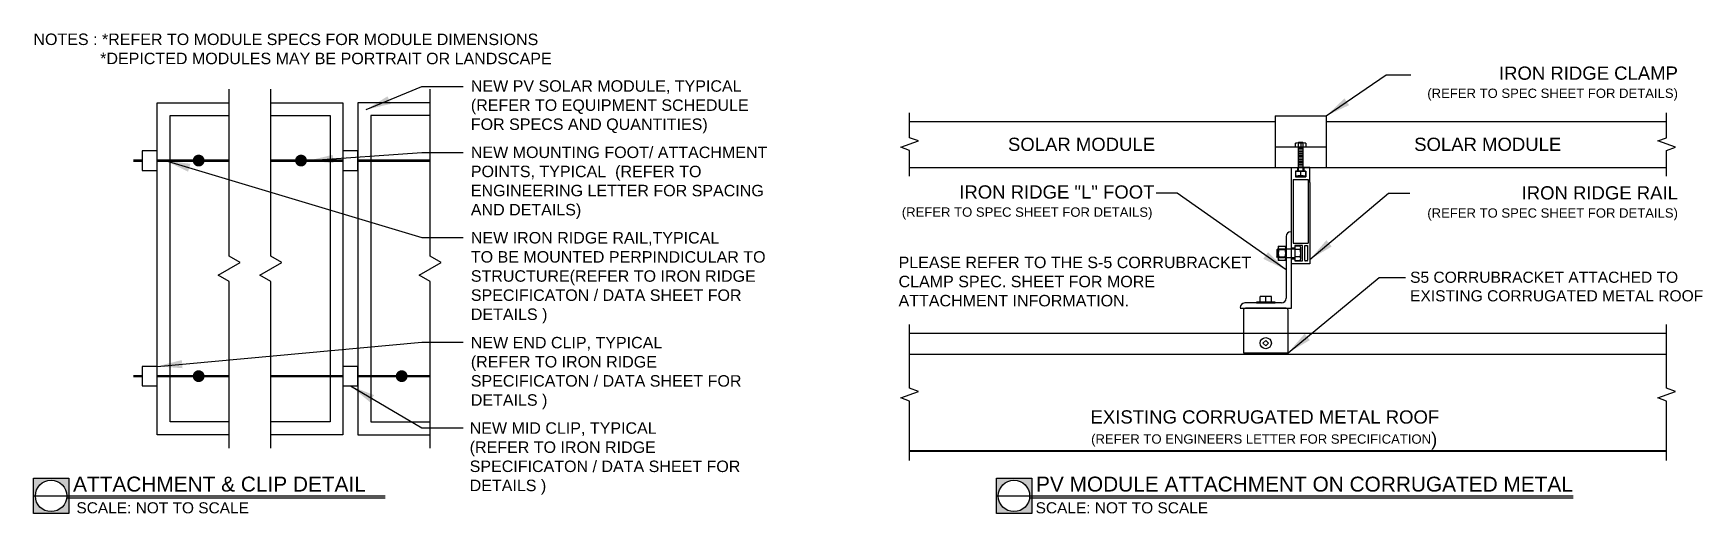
# Model space of a CAD drawing. Header units: feet. Extents: x 3984 to 4541, y 17056 to 17216.
import ezdxf

# ---------------------------------------------------------------- set-up
doc = ezdxf.new("R2010")
doc.units = ezdxf.units.FT
doc.header["$MEASUREMENT"] = 0
doc.linetypes.add('HIDDEN', pattern=[0.375, 0.25, -0.125])
doc.styles.add('3INCH', font='technic_.ttf', dxfattribs={"height": 0.375})
doc.styles.add('PAPER SPACE TXT', font='technic_.ttf', dxfattribs={"height": 0.125})
doc.styles.add('TITLE BBLOCK TEXT', font='ARIALUNI.TTF')
doc.dimstyles.new('PAPER SPACE', dxfattribs={"dimscale": 0, "dimtxt": 0.125, "dimasz": 0.125, "dimexe": 0, "dimexo": 0.020508, "dimgap": 0.041992, "dimtad": 1, "dimdec": 4, "dimzin": 3, "dimdsep": 46, "dimlunit": 4, "dimtxsty": 'PAPER SPACE TXT', "dimcen": 0.125, "dimclrd": 1, "dimclre": 1, "dimclrt": 7, "dimadec": 0, "dimazin": 0, "dimtfac": 1, "dimtdec": 4, "dimtofl": 0, "dimtmove": 2, "dimatfit": 3, "dimfxl": 1, "dimfrac": 2, "dimtolj": 1, "dimtzin": 0, "dimarcsym": 1})

msp = doc.modelspace()

# ---------------------------------------------------------------- hatches: boundary and pattern name
h = msp.add_hatch(color=6)
h.dxf.hatch_style = 1
h.paths.add_polyline_path([(3995.93, 17067.78), (3984.14, 17067.78), (3984.14, 17055.99), (3995.93, 17055.99)])
h.paths.add_polyline_path([(3995.27, 17061.89, -1), (3984.8, 17061.89, -1)], flags=16)
h = msp.add_hatch(color=6)
h.dxf.hatch_style = 1
h.paths.add_polyline_path([(4317.39, 17067.78), (4305.6, 17067.78), (4305.6, 17055.99), (4317.39, 17055.99)])
h.paths.add_polyline_path([(4316.73, 17061.89, -1), (4306.26, 17061.89, -1)], flags=16)

# ---------------------------------------------------------------- linework, layer by layer
at = {"color": 6}
for p, q in [((4276.65, 17186.88), (4398.68, 17186.88)), ((4415.71, 17186.88), (4529.35, 17186.88)), ((4276.65, 17171.55), (4529.35, 17171.55)), ((4388.1, 17116.14), (4276.65, 17116.14)), ((4529.35, 17116.14), (4402.97, 17116.14)), ((4529.35, 17109.1), (4276.65, 17109.1)), ((4529.35, 17077), (4276.65, 17077)), ((4529.35, 17076.69), (4276.65, 17076.69)), ((3984.14, 17061.89), (4101.58, 17061.89)), ((4305.6, 17061.89), (4498.19, 17061.89))]:
    msp.add_line(p, q, dxfattribs=at)
for p, q in [((4398.68, 17188.78), (4398.68, 17171.55)), ((4398.68, 17188.78), (4415.71, 17188.78)), ((4415.71, 17188.78), (4415.71, 17171.55)), ((4415.71, 17178.37), (4398.68, 17178.37)), ((4406.18, 17170.33), (4405.5, 17170.33)), ((4405.5, 17170.33), (4405.5, 17168.41)), ((4405.5, 17168.41), (4408.89, 17168.41)), ((4406.18, 17171.56), (4406.18, 17170.33)), ((4408.2, 17171.56), (4408.2, 17170.33)), ((4408.2, 17170.33), (4408.89, 17170.33)), ((4408.89, 17170.33), (4408.89, 17168.41)), ((4404.73, 17167.5), (4409.67, 17167.5)), ((4404.73, 17167.5), (4404.73, 17146.3)), ((4409.67, 17167.5), (4409.67, 17146.3)), ((4404.73, 17146.3), (4409.67, 17146.3)), ((4405.22, 17144.6), (4404.1, 17144.6)), ((4404.1, 17141.08), (4405.25, 17141.08)), ((4407.19, 17145.49), (4405.22, 17145.49)), ((4405.22, 17145.49), (4405.22, 17144.6)), ((4405.25, 17141.08), (4405.25, 17140.37)), ((4405.25, 17140.37), (4407.83, 17140.37)), ((4407.83, 17145.49), (4407.19, 17145.49)), ((4407.83, 17140.37), (4407.83, 17145.49)), ((4408.55, 17145.49), (4409.51, 17145.49)), ((4408.55, 17140.62), (4408.55, 17145.49)), ((4409.25, 17140.37), (4408.81, 17140.37)), ((4409.51, 17145.49), (4409.51, 17140.62)), ((4386.97, 17124.53), (4404.1, 17124.53)), ((4397.4, 17126.63), (4393.68, 17126.63)), ((4402.97, 17116.14), (4388.1, 17116.14))]:
    msp.add_line(p, q)
at = {"color": 1}
for p, q in [((4406.32, 17179.75), (4408.06, 17179.75)), ((4406.44, 17179.87), (4406.56, 17179.99)), ((4406.44, 17179.75), (4406.44, 17179.87)), ((4407.95, 17179.87), (4406.44, 17179.87)), ((4406.44, 17178.37), (4406.44, 17179.75)), ((4406.56, 17179.99), (4407.83, 17179.99)), ((4407.19, 17179.64), (4407.19, 17178.37)), ((4407.95, 17179.87), (4407.83, 17179.99)), ((4407.95, 17179.87), (4407.95, 17179.75)), ((4407.95, 17179.75), (4407.95, 17178.37)), ((4406.44, 17170.33), (4406.44, 17178.37)), ((4406.44, 17178.37), (4407.95, 17178.37)), ((4407.95, 17177.84), (4406.44, 17177.84)), ((4407.95, 17177.31), (4406.44, 17177.31)), ((4407.95, 17176.77), (4406.44, 17176.77)), ((4407.95, 17176.24), (4406.44, 17176.24)), ((4407.95, 17175.71), (4406.44, 17175.71)), ((4407.95, 17175.18), (4406.44, 17175.18)), ((4407.95, 17174.65), (4406.44, 17174.65)), ((4406.44, 17170.33), (4406.44, 17174.46)), ((4407.95, 17174.11), (4406.44, 17174.11)), ((4407.95, 17173.58), (4406.44, 17173.58)), ((4407.95, 17178.37), (4407.95, 17170.33)), ((4407.95, 17174.46), (4407.95, 17170.33)), ((4408.79, 17170.33), (4405.6, 17170.33)), ((4405.6, 17168.87), (4405.6, 17170.33)), ((4405.6, 17170.33), (4408.79, 17170.33)), ((4407.99, 17168.75), (4406.4, 17168.75)), ((4407.95, 17173.05), (4406.44, 17173.05)), ((4407.95, 17172.52), (4406.44, 17172.52)), ((4407.95, 17171.98), (4406.44, 17171.98)), ((4407.19, 17168.87), (4407.19, 17170.33)), ((4408.79, 17170.33), (4408.79, 17168.87)), ((4402.31, 17148.52), (4402.31, 17127.88)), ((4404.1, 17150.08), (4403.87, 17150.08)), ((4404.1, 17124.53), (4404.1, 17150.08)), ((4399.45, 17144.31), (4399.18, 17144.03)), ((4399.18, 17144.03), (4399.18, 17141.82)), ((4399.45, 17141.55), (4399.18, 17141.82)), ((4399.72, 17144.31), (4399.45, 17144.31)), ((4399.45, 17141.55), (4399.45, 17144.31)), ((4399.45, 17141.55), (4399.72, 17141.55)), ((4399.72, 17145.32), (4399.72, 17140.53)), ((4399.72, 17144.72), (4399.72, 17144.72)), ((4404.1, 17144.31), (4399.72, 17144.31)), ((4399.72, 17141.55), (4404.1, 17141.55)), ((4399.72, 17141.13), (4399.72, 17141.14)), ((4399.88, 17144.13), (4402.03, 17144.13)), ((4399.88, 17141.73), (4402.03, 17141.73)), ((4402.2, 17145.32), (4402.2, 17140.53)), ((4405.22, 17144.31), (4404.1, 17144.31)), ((4404.1, 17141.55), (4405.22, 17141.55)), ((4407.04, 17144.13), (4405.22, 17144.13)), ((4407.04, 17141.73), (4405.22, 17141.73)), ((4407.23, 17141.13), (4407.23, 17144.73)), ((4400.75, 17126.32), (4388.54, 17126.32)), ((4393.68, 17126.63), (4393.68, 17128.49)), ((4397.4, 17128.49), (4393.68, 17128.49)), ((4395.54, 17126.63), (4395.54, 17128.49)), ((4397.4, 17126.63), (4397.4, 17128.49))]:
    msp.add_line(p, q, dxfattribs=at)
at = {"color": 1, "linetype": 'Continuous'}
for p, q in [((4025.51, 17177.14), (4020.5, 17177.13)), ((4020.5, 17177.13), (4020.5, 17170.59)), ((4025.51, 17170.59), (4025.51, 17177.14)), ((4087.49, 17177.14), (4087.49, 17170.59)), ((4092.5, 17177.14), (4087.49, 17177.14)), ((4092.5, 17170.59), (4092.5, 17177.14)), ((4020.5, 17170.59), (4025.51, 17170.59)), ((4087.49, 17170.59), (4092.5, 17170.59)), ((4020.5, 17105.15), (4020.5, 17098.6)), ((4025.51, 17105.15), (4020.5, 17105.15)), ((4025.51, 17098.6), (4025.51, 17105.15)), ((4087.49, 17105.15), (4087.49, 17098.6)), ((4092.5, 17105.15), (4087.49, 17105.15)), ((4092.5, 17098.61), (4092.5, 17105.15)), ((4020.5, 17098.6), (4025.51, 17098.6)), ((4087.49, 17098.6), (4092.5, 17098.61))]:
    msp.add_line(p, q, dxfattribs=at)
at = {"color": 251, "linetype": 'Continuous'}
for p, q in [((3995.27, 17061.29), (4101.58, 17061.29)), ((4316.73, 17061.29), (4498.19, 17061.29))]:
    msp.add_line(p, q, dxfattribs=at)
at = {"color": 3, "flags": 128}
for points in [[(4049.55, 17077.86), (4049.55, 17133.52), (4045.88, 17135.64), (4049.55, 17137.76), (4053.22, 17139.88), (4049.55, 17142), (4049.55, 17197.66)], [(4063.45, 17077.86), (4063.45, 17133.52), (4059.78, 17135.64), (4063.45, 17137.76), (4067.12, 17139.88), (4063.45, 17142), (4063.45, 17197.66)], [(4116.55, 17077.86), (4116.55, 17133.52), (4112.88, 17135.64), (4116.55, 17137.76), (4120.22, 17139.88), (4116.55, 17142), (4116.55, 17197.66)]]:
    msp.add_lwpolyline(points, dxfattribs=at)
at = {"color": 7, "linetype": 'Continuous', "flags": 128}
for points in [[(4049.55, 17082.33), (4025.51, 17082.33), (4025.51, 17193.19), (4049.55, 17193.19)], [(4063.45, 17193.19), (4087.49, 17193.19), (4087.49, 17082.33), (4063.45, 17082.33)], [(4116.55, 17193.19), (4092.5, 17193.19), (4092.5, 17082.33), (4116.55, 17082.33)], [(4276.65, 17168.61), (4276.65, 17177.24), (4273.73, 17178.31), (4279.57, 17180.43), (4276.65, 17181.5), (4276.65, 17189.81)], [(4529.35, 17168.61), (4529.35, 17177.24), (4532.27, 17178.31), (4526.42, 17180.43), (4529.35, 17181.5), (4529.35, 17189.81)], [(4276.65, 17073.75), (4276.65, 17093.59), (4273.73, 17094.65), (4279.57, 17096.78), (4276.65, 17097.84), (4276.65, 17119.08)], [(4529.35, 17073.75), (4529.35, 17093.59), (4526.42, 17094.65), (4532.27, 17096.78), (4529.35, 17097.84), (4529.35, 17119.08)]]:
    msp.add_lwpolyline(points, dxfattribs=at)
at = {"color": 8, "linetype": 'Continuous', "flags": 128}
for points in [[(4049.55, 17086.62), (4029.8, 17086.62), (4029.8, 17188.89), (4049.55, 17188.89)], [(4063.45, 17188.89), (4083.2, 17188.89), (4083.2, 17086.62), (4063.45, 17086.62)], [(4116.55, 17188.89), (4096.8, 17188.89), (4096.8, 17086.62), (4116.55, 17086.62)]]:
    msp.add_lwpolyline(points, dxfattribs=at)
at = {"color": 1}
for points in [[(4408.92, 17179.64), (4408.92, 17178.37), (4405.47, 17178.37), (4405.47, 17179.64)], [(4399.72, 17145.32), (4402.2, 17145.32)], [(4402.2, 17140.53), (4399.72, 17140.53)], [(4407.04, 17145.32), (4405.22, 17145.32), (4405.22, 17140.53), (4407.04, 17140.53)]]:
    msp.add_lwpolyline(points, dxfattribs=at)
at = {"color": 7, "linetype": 'HIDDEN', "ltscale": 20, "const_width": 0.861, "flags": 128}
for points in [[(4020.5, 17173.86), (4017.56, 17173.86)], [(4049.55, 17173.86), (4025.51, 17173.86)], [(4087.49, 17173.86), (4063.45, 17173.86)], [(4116.55, 17173.86), (4092.5, 17173.86)], [(4020.5, 17101.88), (4017.56, 17101.88)], [(4049.55, 17101.88), (4025.51, 17101.88)], [(4087.49, 17101.88), (4063.45, 17101.88)], [(4116.55, 17101.88), (4092.5, 17101.88)]]:
    msp.add_lwpolyline(points, dxfattribs=at)
at = {"const_width": 1.97, "flags": 128}
for points in [[(4038.33, 17173.86, 1), (4040.3, 17173.86, 1)], [(4072.5, 17173.86, 1), (4074.47, 17173.86, 1)], [(4038.33, 17101.88, 1), (4040.3, 17101.88, 1)], [(4106.11, 17101.88, 1), (4108.08, 17101.88, 1)]]:
    msp.add_lwpolyline(points, format="xyb", close=True, dxfattribs=at)
for points in [[(4404.1, 17166.54), (4404.1, 17171.55), (4406.18, 17171.55)], [(4410.29, 17166.54), (4410.29, 17171.55), (4408.2, 17171.55)], [(4404.1, 17144.6), (4404.1, 17166.54)], [(4410.29, 17166.54), (4410.29, 17139.43), (4404.1, 17139.43), (4404.1, 17141.08)]]:
    msp.add_lwpolyline(points)
at = {"flags": 128}
msp.add_lwpolyline([(4402.97, 17109.66), (4402.97, 17123.91, 0.414214), (4402.36, 17124.53), (4388.72, 17124.53, 0.414214), (4388.1, 17123.91), (4388.1, 17109.66), (4402.97, 17109.66)], format="xyb", dxfattribs=at)
at = {"color": 1}
msp.add_lwpolyline([(4398.64, 17126.63), (4392.44, 17126.63), (4392.44, 17126.32), (4398.64, 17126.32)], close=True, dxfattribs=at)
at = {"color": 1, "flags": 128}
msp.add_lwpolyline([(4395.54, 17113.83), (4396.47, 17112.9), (4395.54, 17111.97), (4394.61, 17112.9), (4395.54, 17113.83)], dxfattribs=at)
at = {"color": 6}
for points in [[(3984.14, 17067.78), (3995.93, 17067.78), (3995.93, 17055.99), (3984.14, 17055.99)], [(4305.6, 17067.78), (4317.39, 17067.78), (4317.39, 17055.99), (4305.6, 17055.99)]]:
    msp.add_lwpolyline(points, close=True, dxfattribs=at)
at = {"color": 1}
msp.add_circle((4395.54, 17112.9), 1.86, dxfattribs=at)
at = {"color": 6}
for centre in [(3990.04, 17061.89), (4311.49, 17061.89)]:
    msp.add_circle(centre, 5.23, dxfattribs=at)
at = {"color": 1}
for centre, radius, start, end in [((4406.33, 17176.15), 3.6, 76.1061, 103.8939), ((4408.06, 17176.15), 3.6, 76.1061, 103.8939), ((4406.4, 17171.45), 2.71, 252.8487, 287.1513), ((4407.99, 17171.45), 2.71, 252.8487, 287.1513), ((4403.87, 17148.52), 1.56, 90, 180), ((4400.88, 17144.72), 1.16, 149.0201, 210.9799), ((4404.12, 17142.93), 4.4, 164.2217, 195.7782), ((4400.88, 17141.13), 1.16, 149.0201, 210.9799), ((4401.03, 17144.72), 1.16, 329.0201, 30.9799), ((4397.79, 17142.93), 4.4, 344.2218, 15.7783), ((4401.03, 17141.13), 1.16, 329.0201, 30.9799), ((4406.21, 17144.72), 1.02, 324.1655, 35.8345), ((4403.43, 17142.93), 3.8, 341.6338, 18.3662), ((4406.21, 17141.13), 1.02, 324.1654, 35.8346), ((4388.54, 17124.76), 1.56, 90, 180), ((4400.75, 17127.88), 1.56, 270, 0)]:
    msp.add_arc(centre, radius, start, end, dxfattribs=at)
for centre, start, end in [((4408.81, 17140.62), 180, 270), ((4409.25, 17140.62), 270, 0)]:
    msp.add_arc(centre, 0.258, start, end)

# ---------------------------------------------------------------- texts
at = {"color": 7, "style": 'TITLE BBLOCK TEXT'}
for s, insert, char_height, width, attachment_point, rotation in [('\\pi-19.149,l19.149;NOTES : *REFER TO MODULE SPECS FOR MODULE DIMENSIONS\\P\\pi0,l0;               *DEPICTED MODULES MAY BE PORTRAIT OR LANDSCAPE\\P\\P\\pi-19.149,l19.149;               ', (3984.15, 17216.27), 3.8299, 248.3125, 1, 359.9886), ('\\A1;\\pt646.82;IRON RIDGE CLAMP\\P{\\H0.7063x;(REFER TO SPEC SHEET FOR DETAILS)}', (4533.12, 17205.27), 4.4236, 87.9999, 3, 0.0114), ('NEW PV SOLAR MODULE, TYPICAL\\P(REFER TO EQUIPMENT SCHEDULE FOR SPECS AND QUANTITIES)', (4130.18, 17200.68), 3.8299, 102.2973, 1, 359.9886), ('\\A1;\\pt646.82;SOLAR MODULE', (4309.48, 17181.5), 4.4236, 111.7592, 1, 359.9886), ('\\A1;\\pt646.82;SOLAR MODULE', (4445.08, 17181.5), 4.4236, 111.7592, 1, 359.9886), ('NEW MOUNTING FOOT/ ATTACHMENT POINTS, TYPICAL  (REFER TO ENGINEERING LETTER FOR SPACING AND DETAILS)', (4130.18, 17178.54), 3.8299, 102.2973, 1, 359.9886), ('\\A1;\\pi21.958,t668.78;IRON RIDGE "L" FOOT \\P\\pi2.7863,t649.61;{\\H0.7063x;(REFER TO SPEC SHEET FOR DETAILS)}', (4271.26, 17165.6), 4.4236, 86.4141, 1, 359.9886), ('\\A1;\\pt646.82;IRON RIDGE RAIL\\P{\\H0.7063x;(REFER TO SPEC SHEET FOR DETAILS)}', (4533.12, 17165.3), 4.4236, 87.9999, 3, 0.0114), ('NEW IRON RIDGE RAIL,TYPICAL\\PTO BE MOUNTED PERPINDICULAR TO STRUCTURE(REFER TO IRON RIDGE SPECIFICATON / DATA SHEET FOR DETAILS )', (4130.18, 17150.01), 3.8299, 102.2973, 1, 359.9886), ('{\\C256;PLEASE REFER TO THE S-5 CORRUBRACKET       CLAMP SPEC. SHEET FOR MORE\\PATTACHMENT INFORMATION.}', (4272.96, 17141.79), 3.8299, 126.8194, 1, 359.9886), ('NEW END CLIP, TYPICAL\\P(REFER TO IRON RIDGE SPECIFICATON / DATA SHEET FOR DETAILS )', (4130.17, 17115), 3.8299, 102.2973, 1, 359.9886), ('\\A1;\\pi7.2633,t654.08;EXISTING CORRUGATED METAL ROOF\\P\\pi7.4608,t654.28;{\\H0.7063x;(REFER TO ENGINEERS LETTER FOR SPECIFICATION})', (4329.78, 17090.49), 4.4236, 130.138, 1, 359.9886), ('NEW MID CLIP, TYPICAL\\P(REFER TO IRON RIDGE SPECIFICATON / DATA SHEET FOR DETAILS )', (4129.79, 17086.48), 3.8299, 102.2973, 1, 359.9886), ('ATTACHMENT & CLIP DETAIL', (3997.4, 17068.35), 4.9766, 191.6609, 1, 359.9886), ('PV MODULE ATTACHMENT ON CORRUGATED METAL', (4318.85, 17068.35), 4.9766, 204.3044, 1, 359.9886), ('SCALE: NOT TO SCALE', (3998.51, 17059.78), 3.6907, 80.1638, 1, 359.9886), ('SCALE: NOT TO SCALE', (4318.71, 17059.78), 3.6907, 80.1638, 1, 359.9886)]:
    msp.add_mtext(s, dxfattribs=dict(at, insert=insert, char_height=char_height, width=width, attachment_point=attachment_point, rotation=rotation))
at = {"insert": (4443.71, 17136.77), "char_height": 3.7196, "attachment_point": 1, "style": '3INCH'}
msp.add_mtext_dynamic_manual_height_columns('{\\f@Arial Unicode MS|b0|i0|c0|p34;S5 CORRUBRACKET ATTACHED TO\\PEXISTING CORRUGATED METAL ROOF\\P}\\P  ', width=118.3188, gutter_width=1.88, heights=[0], dxfattribs=at)

# ---------------------------------------------------------------- leaders
for points in [[(4415.71, 17188.78), (4435.75, 17202.53), (4444, 17202.53)], [(4095.19, 17190.87), (4113.82, 17198.54), (4127.59, 17198.54)], [(4028.19, 17173.86), (4113.82, 17148.14), (4127.59, 17148.14)], [(4075.87, 17173.83), (4113.82, 17176.52), (4127.59, 17176.52)], [(4402.31, 17137.36), (4366, 17163.01), (4358.94, 17163.01)], [(4410.29, 17140.85), (4436.55, 17163.01), (4443.61, 17163.01)], [(4402.97, 17109.66), (4433.37, 17134.86), (4442.13, 17134.86)], [(4025.51, 17105.15), (4113.82, 17113.19), (4127.59, 17113.19)], [(4090, 17098.61), (4113.82, 17084.58), (4127.59, 17084.58)]]:
    msp.add_leader(points, dimstyle='PAPER SPACE', override={"dimscale": 66.653699, "dimtad": 0})

doc.saveas('drawing.dxf')
